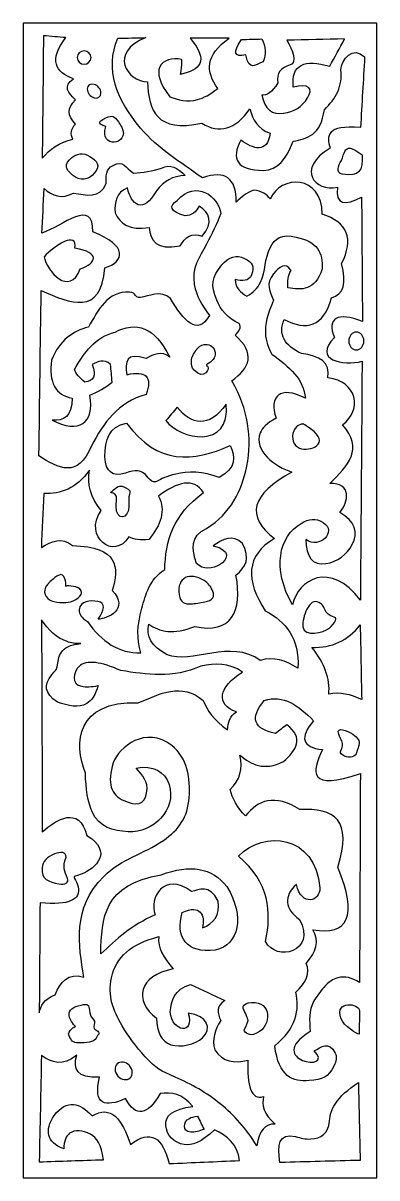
# Model space of a CAD drawing. Header units: centimetres. Extents: x -1.31 to 1.31, y -4.26 to 4.26.
import ezdxf

# ---------------------------------------------------------------- set-up
doc = ezdxf.new("R2010")
doc.units = ezdxf.units.CM
doc.header["$MEASUREMENT"] = 0
doc.layers.add('Layer 1', color=7, linetype='Continuous')

msp = doc.modelspace()

# ---------------------------------------------------------------- linework, layer by layer
at = {"layer": 'Layer 1', "color": 177}
for points, knots in [([(-1.30573, 4.26053), (-1.30573, 4.26053), (1.30573, 4.26053), (1.30573, 4.26053), (1.30573, 4.26053), (1.30573, 4.26053), (1.30573, -4.26054), (1.30573, -4.26054), (1.30573, -4.26054), (1.30573, -4.26054), (-1.30573, -4.26054), (-1.30573, -4.26054), (-1.30573, -4.26054), (-1.30573, -4.26054), (-1.30573, 4.26053), (-1.30573, 4.26053)], [0, 0, 0, 0, 0.2, 0.2, 0.2, 0.2, 0.4, 0.4, 0.4, 0.4, 0.6, 0.6, 0.6, 0.6, 1, 1, 1, 1]), ([(-1.15518, 4.16714), (-1.10004, 4.16247), (-1.04488, 4.15778), (-0.98971, 4.15308), (-0.98971, 4.15308), (-1.11877, 3.98568), (-1.06699, 3.89882), (-0.93297, 3.84854), (-0.93297, 3.84854), (-1.01361, 3.79701), (-0.97475, 3.74549), (-0.91879, 3.69392), (-0.91879, 3.69392), (-0.98227, 3.63459), (-0.98229, 3.57526), (-0.91879, 3.51588), (-0.91879, 3.51588), (-0.95233, 3.47841), (-0.95863, 3.44094), (-0.9377, 3.40343), (-0.9377, 3.40343), (-1.03889, 3.38198), (-1.10888, 3.32947), (-1.16464, 3.26287), (-1.16464, 3.26287), (-1.16147, 3.56431), (-1.15832, 3.86573), (-1.15518, 4.16714)], [0, 0, 0, 0, 0.125, 0.125, 0.125, 0.125, 0.25, 0.25, 0.25, 0.25, 0.375, 0.375, 0.375, 0.375, 0.5, 0.5, 0.5, 0.5, 0.625, 0.625, 0.625, 0.625, 0.75, 0.75, 0.75, 0.75, 1, 1, 1, 1]), ([(-0.39872, 4.15308), (-0.46804, 4.15154), (-0.53739, 4.14998), (-0.60674, 4.1484), (-0.60674, 4.1484), (-0.70299, 3.91885), (-0.61847, 3.69922), (-0.43795, 3.48484), (-0.43795, 3.48484), (-0.31177, 3.33502), (-0.14064, 3.23298), (0.01734, 3.11762), (0.01734, 3.11762), (0.18648, 3.17911), (0.26736, 3.11606), (0.26792, 2.93958), (0.26792, 2.93958), (0.30332, 2.97639), (0.3438, 3.00811), (0.39557, 3.0286), (0.39557, 3.0286), (0.45725, 3.02046), (0.49362, 2.99556), (0.5185, 2.96301), (0.5185, 2.96301), (0.5929, 3.14093), (0.90299, 3.14454), (0.90146, 2.85056), (0.90146, 2.85056), (1.09038, 2.78988), (1.13812, 2.66833), (1.04469, 2.48593), (1.04469, 2.48593), (1.08454, 2.34093), (1.05995, 2.25677), (0.97093, 2.23341), (0.97093, 2.23341), (0.91065, 2.01756), (0.78631, 1.988), (0.62224, 2.07392), (0.62224, 2.07392), (0.57275, 1.9606), (0.62602, 1.87988), (0.74964, 1.82141), (0.74964, 1.82141), (0.88111, 1.80666), (0.96493, 1.75971), (0.94411, 1.64198), (0.94411, 1.64198), (1.15708, 1.62197), (1.20383, 1.40695), (1.0514, 1.29643), (1.0514, 1.29643), (1.20958, 1.12107), (1.09509, 0.99089), (0.95752, 0.86449), (0.95752, 0.86449), (1.12085, 0.86838), (1.09969, 0.72865), (1.03103, 0.65016), (1.03103, 0.65016), (1.14487, 0.58645), (1.16925, 0.49992), (1.12384, 0.41429), (1.12384, 0.41429), (1.0827, 0.3367), (1.01611, 0.28521), (0.92855, 0.27226), (0.92855, 0.27226), (0.82884, 0.2575), (0.78422, 0.32398), (0.78014, 0.45018), (0.78014, 0.45018), (0.88692, 0.37527), (1.01115, 0.50986), (0.91008, 0.57455), (0.91008, 0.57455), (0.84969, 0.61323), (0.80472, 0.60228), (0.74603, 0.56843), (0.74603, 0.56843), (0.58162, 0.47351), (0.53044, 0.23516), (0.68197, -0.03087), (0.68197, -0.03087), (0.72401, 0.15313), (0.96296, 0.29966), (1.18375, 0.00156), (1.18375, 0.00156), (1.18796, 0.58945), (1.1922, 1.17732), (1.19643, 1.76518), (1.19643, 1.76518), (1.0564, 1.73117), (0.83006, 1.77042), (0.99196, 1.94113), (0.99196, 1.94113), (0.93341, 2.08062), (1.01461, 2.13444), (1.19892, 2.0576), (1.19892, 2.0576), (1.19686, 2.36373), (1.19481, 2.66985), (1.19277, 2.97596), (1.19277, 2.97596), (1.07261, 2.91493), (0.99571, 2.91516), (1.01405, 3.0501), (1.01405, 3.0501), (0.84624, 3.01176), (0.70694, 3.18355), (0.96002, 3.33842), (0.96002, 3.33842), (0.93264, 3.429), (0.93352, 3.50859), (1.18446, 3.49081), (1.18446, 3.49081), (1.19472, 3.66423), (1.20498, 3.83763), (1.21525, 4.01104), (1.21525, 4.01104), (1.12866, 4.09476), (1.04517, 3.99325), (1.04004, 3.9166), (1.04004, 3.9166), (1.05509, 3.79622), (1.00212, 3.70272), (0.91829, 3.62148), (0.91829, 3.62148), (0.89204, 3.43641), (0.79244, 3.40583), (0.68667, 3.38833), (0.68667, 3.38833), (0.64123, 3.25684), (0.57167, 3.17708), (0.46693, 3.1729), (0.46693, 3.1729), (0.27382, 3.17694), (0.22671, 3.25599), (0.30063, 3.39718), (0.30063, 3.39718), (0.3901, 3.33087), (0.49886, 3.29499), (0.5174, 3.44736), (0.5174, 3.44736), (0.42895, 3.47982), (0.38811, 3.54596), (0.36894, 3.62738), (0.36894, 3.62738), (0.26055, 3.47483), (0.14228, 3.43987), (0.01416, 3.52246), (0.01416, 3.52246), (-0.32171, 3.44832), (-0.37885, 3.61687), (-0.38738, 3.82771), (-0.38738, 3.82771), (-0.53864, 3.82782), (-0.67845, 4.04547), (-0.39872, 4.15308)], [0, 0, 0, 0, 0.0243902, 0.0243902, 0.0243902, 0.0243902, 0.0487805, 0.0487805, 0.0487805, 0.0487805, 0.0731707, 0.0731707, 0.0731707, 0.0731707, 0.097561, 0.097561, 0.097561, 0.097561, 0.1219512, 0.1219512, 0.1219512, 0.1219512, 0.1463415, 0.1463415, 0.1463415, 0.1463415, 0.1707317, 0.1707317, 0.1707317, 0.1707317, 0.195122, 0.195122, 0.195122, 0.195122, 0.2195122, 0.2195122, 0.2195122, 0.2195122, 0.2439024, 0.2439024, 0.2439024, 0.2439024, 0.2682927, 0.2682927, 0.2682927, 0.2682927, 0.2926829, 0.2926829, 0.2926829, 0.2926829, 0.3170732, 0.3170732, 0.3170732, 0.3170732, 0.3414634, 0.3414634, 0.3414634, 0.3414634, 0.3658537, 0.3658537, 0.3658537, 0.3658537, 0.3902439, 0.3902439, 0.3902439, 0.3902439, 0.4146341, 0.4146341, 0.4146341, 0.4146341, 0.4390244, 0.4390244, 0.4390244, 0.4390244, 0.4634146, 0.4634146, 0.4634146, 0.4634146, 0.4878049, 0.4878049, 0.4878049, 0.4878049, 0.5121951, 0.5121951, 0.5121951, 0.5121951, 0.5365854, 0.5365854, 0.5365854, 0.5365854, 0.5609756, 0.5609756, 0.5609756, 0.5609756, 0.5853659, 0.5853659, 0.5853659, 0.5853659, 0.6097561, 0.6097561, 0.6097561, 0.6097561, 0.6341463, 0.6341463, 0.6341463, 0.6341463, 0.6585366, 0.6585366, 0.6585366, 0.6585366, 0.6829268, 0.6829268, 0.6829268, 0.6829268, 0.7073171, 0.7073171, 0.7073171, 0.7073171, 0.7317073, 0.7317073, 0.7317073, 0.7317073, 0.7560976, 0.7560976, 0.7560976, 0.7560976, 0.7804878, 0.7804878, 0.7804878, 0.7804878, 0.804878, 0.804878, 0.804878, 0.804878, 0.8292683, 0.8292683, 0.8292683, 0.8292683, 0.8536585, 0.8536585, 0.8536585, 0.8536585, 0.8780488, 0.8780488, 0.8780488, 0.8780488, 0.902439, 0.902439, 0.902439, 0.902439, 0.9268293, 0.9268293, 0.9268293, 0.9268293, 0.9512195, 0.9512195, 0.9512195, 0.9512195, 1, 1, 1, 1]), ([(-0.07249, 4.1484), (0.02363, 4.1484), (0.11976, 4.1484), (0.21591, 4.1484), (0.21591, 4.1484), (0.03656, 4.02505), (0.04174, 3.90167), (0.13081, 3.77826), (0.13081, 3.77826), (0.07624, 3.73335), (0.02703, 3.70802), (-0.0185, 3.69599), (-0.0185, 3.69599), (-0.0944, 3.67593), (-0.16014, 3.69276), (-0.22378, 3.71735), (-0.22378, 3.71735), (-0.30291, 3.82072), (-0.31686, 3.89211), (-0.2968, 3.93682), (-0.2968, 3.93682), (-0.27335, 3.98907), (-0.20336, 4.00478), (-0.1367, 3.99237), (-0.1367, 3.99237), (-0.13006, 3.99113), (-0.13204, 3.96121), (-0.14341, 3.88133), (-0.14341, 3.88133), (-0.00469, 3.91465), (0.07202, 3.978), (-0.07249, 4.1484)], [0, 0, 0, 0, 0.1111111, 0.1111111, 0.1111111, 0.1111111, 0.2222222, 0.2222222, 0.2222222, 0.2222222, 0.3333333, 0.3333333, 0.3333333, 0.3333333, 0.4444444, 0.4444444, 0.4444444, 0.4444444, 0.5555556, 0.5555556, 0.5555556, 0.5555556, 0.6666667, 0.6666667, 0.6666667, 0.6666667, 0.7777778, 0.7777778, 0.7777778, 0.7777778, 1, 1, 1, 1]), ([(0.33884, 4.02658), (0.35811, 3.89992), (0.41617, 3.95575), (0.46649, 3.97504), (0.46649, 3.97504), (0.48554, 4.03128), (0.48873, 4.08753), (0.45704, 4.14371), (0.45704, 4.14371), (0.40659, 4.14217), (0.35616, 4.1406), (0.30574, 4.13903), (0.30574, 4.13903), (0.24062, 4.04391), (0.25164, 4.00643), (0.33884, 4.02658)], [0, 0, 0, 0, 0.2, 0.2, 0.2, 0.2, 0.4, 0.4, 0.4, 0.4, 0.6, 0.6, 0.6, 0.6, 1, 1, 1, 1]), ([(0.64143, 4.13434), (0.78325, 4.13748), (0.92509, 4.1406), (1.06694, 4.14371), (1.06694, 4.14371), (1.03068, 4.07657), (0.99443, 4.00942), (0.9582, 3.94224), (0.9582, 3.94224), (0.77316, 3.99547), (0.67064, 3.95791), (0.68871, 3.78763), (0.68871, 3.78763), (0.80412, 3.82015), (0.83717, 3.77695), (0.79439, 3.7083), (0.79439, 3.7083), (0.75272, 3.64148), (0.69467, 3.60661), (0.61649, 3.59481), (0.61649, 3.59481), (0.53313, 3.58221), (0.47728, 3.62255), (0.45704, 3.7314), (0.45704, 3.7314), (0.49279, 3.72145), (0.53219, 3.75112), (0.57524, 3.82042), (0.57524, 3.82042), (0.56294, 3.89069), (0.59701, 3.93332), (0.66511, 3.95164), (0.66511, 3.95164), (0.72049, 3.96654), (0.68285, 4.06437), (0.64143, 4.13434)], [0, 0, 0, 0, 0.1, 0.1, 0.1, 0.1, 0.2, 0.2, 0.2, 0.2, 0.3, 0.3, 0.3, 0.3, 0.4, 0.4, 0.4, 0.4, 0.5, 0.5, 0.5, 0.5, 0.6, 0.6, 0.6, 0.6, 0.7, 0.7, 0.7, 0.7, 0.8, 0.8, 0.8, 0.8, 1, 1, 1, 1]), ([(-0.85521, 4.05605), (-0.82726, 4.05605), (-0.80445, 4.03379), (-0.80445, 4.00648), (-0.80445, 4.00648), (-0.80445, 3.97917), (-0.82726, 3.95691), (-0.85521, 3.95691), (-0.85521, 3.95691), (-0.88316, 3.95691), (-0.90596, 3.97917), (-0.90596, 4.00648), (-0.90596, 4.00648), (-0.90596, 4.03379), (-0.88316, 4.05605), (-0.85521, 4.05605)], [0, 0, 0, 0, 0.2, 0.2, 0.2, 0.2, 0.4, 0.4, 0.4, 0.4, 0.6, 0.6, 0.6, 0.6, 1, 1, 1, 1]), ([(-0.78171, 3.8086), (-0.75376, 3.8007), (-0.73095, 3.77199), (-0.73095, 3.74466), (-0.73095, 3.74466), (-0.73095, 3.71736), (-0.75376, 3.70156), (-0.78171, 3.70946), (-0.78171, 3.70946), (-0.80966, 3.71738), (-0.83246, 3.74609), (-0.83246, 3.77339), (-0.83246, 3.77339), (-0.83246, 3.8007), (-0.80966, 3.81652), (-0.78171, 3.8086)], [0, 0, 0, 0, 0.2, 0.2, 0.2, 0.2, 0.4, 0.4, 0.4, 0.4, 0.6, 0.6, 0.6, 0.6, 1, 1, 1, 1]), ([(-0.69409, 3.49707), (-0.75118, 3.32863), (-0.51114, 3.35961), (-0.57753, 3.49168), (-0.57753, 3.49168), (-0.58589, 3.50776), (-0.59378, 3.52042), (-0.60132, 3.53078), (-0.60132, 3.53078), (-0.63663, 3.57933), (-0.64287, 3.58285), (-0.69559, 3.56069), (-0.69559, 3.56069), (-0.76808, 3.53016), (-0.73937, 3.51255), (-0.69409, 3.49707)], [0, 0, 0, 0, 0.2, 0.2, 0.2, 0.2, 0.4, 0.4, 0.4, 0.4, 0.6, 0.6, 0.6, 0.6, 1, 1, 1, 1]), ([(1.04441, 3.24748), (1.01892, 3.20958), (1.00192, 3.15485), (1.04866, 3.14642), (1.04866, 3.14642), (1.17786, 3.12315), (1.20283, 3.17049), (1.19737, 3.28959), (1.19737, 3.28959), (1.11227, 3.3493), (1.08757, 3.34887), (1.06966, 3.31401), (1.06966, 3.31401), (1.06152, 3.29815), (1.05476, 3.27516), (1.04441, 3.24748)], [0, 0, 0, 0, 0.2, 0.2, 0.2, 0.2, 0.4, 0.4, 0.4, 0.4, 0.6, 0.6, 0.6, 0.6, 1, 1, 1, 1]), ([(-1.15061, 3.03917), (-1.15605, 2.92927), (-1.1615, 2.81937), (-1.16697, 2.70946), (-1.16697, 2.70946), (-1.01426, 2.76613), (-0.78471, 2.97258), (-0.79064, 2.72027), (-0.79064, 2.72027), (-0.53144, 2.62105), (-0.55502, 2.49642), (-0.70337, 2.45543), (-0.70337, 2.45543), (-0.72839, 2.09729), (-0.95857, 2.1911), (-1.17243, 2.28787), (-1.17243, 2.28787), (-1.17786, 1.88071), (-1.18332, 1.47353), (-1.18879, 1.06635), (-1.18879, 1.06635), (-1.04395, 0.97593), (-0.9006, 0.89603), (-0.80155, 1.14202), (-0.80155, 1.14202), (-0.71141, 1.30883), (-0.60651, 1.4621), (-0.39794, 1.52036), (-0.39794, 1.52036), (-0.34997, 1.65008), (-0.39725, 1.69874), (-0.53975, 1.6663), (-0.53975, 1.6663), (-0.55396, 1.76019), (-0.54774, 1.83603), (-0.39794, 1.78521), (-0.39794, 1.78521), (-0.33977, 1.81932), (-0.28163, 1.8433), (-0.22341, 1.79602), (-0.22341, 1.79602), (-0.33388, 2.01997), (-0.47124, 2.06209), (-0.62702, 1.97979), (-0.62702, 1.97979), (-0.77258, 1.94442), (-0.85434, 1.82995), (-0.92699, 1.70413), (-0.92699, 1.70413), (-0.91516, 1.67351), (-0.88971, 1.6429), (-0.85063, 1.61225), (-0.85063, 1.61225), (-0.7888, 1.62006), (-0.75815, 1.65316), (-0.79609, 1.74197), (-0.79609, 1.74197), (-0.75353, 1.76207), (-0.71159, 1.78622), (-0.65974, 1.74197), (-0.65974, 1.74197), (-0.65611, 1.69874), (-0.65248, 1.6555), (-0.64883, 1.61225), (-0.64883, 1.61225), (-0.69829, 1.56971), (-0.75397, 1.53953), (-0.81245, 1.51496), (-0.81245, 1.51496), (-0.77584, 1.30599), (-0.8953, 1.22882), (-1.09061, 1.33119), (-1.09061, 1.33119), (-1.00584, 1.32222), (-0.94655, 1.35825), (-0.94335, 1.49334), (-0.94335, 1.49334), (-1.06685, 1.51499), (-1.11778, 1.6087), (-1.09607, 1.7744), (-1.09607, 1.7744), (-1.03581, 1.92136), (-0.93812, 1.98781), (-0.82336, 2.01762), (-0.82336, 2.01762), (-0.74954, 2.1444), (-0.68412, 2.28377), (-0.51949, 2.27536), (-0.51949, 2.27536), (-0.46322, 2.27255), (-0.49094, 2.23062), (-0.43821, 2.2364), (-0.43821, 2.2364), (-0.38172, 2.24263), (-0.28662, 2.29466), (-0.21796, 2.22842), (-0.21796, 2.22842), (-0.11937, 2.06664), (-0.02153, 1.94499), (0.07111, 2.1041), (0.07111, 2.1041), (0.01524, 2.17613), (-0.02867, 2.25042), (-0.04222, 2.33052), (-0.04222, 2.33052), (-0.06323, 2.45474), (-0.00548, 2.52845), (0.049, 2.63035), (0.049, 2.63035), (0.08911, 2.70537), (0.12516, 2.7804), (0.15292, 2.8554), (0.15292, 2.8554), (0.13786, 2.98014), (-0.02516, 3.10857), (-0.16887, 2.95269), (-0.16887, 2.95269), (-0.22698, 2.91003), (-0.22931, 2.87082), (-0.10888, 2.83918), (-0.10888, 2.83918), (-0.06183, 2.83771), (-0.03006, 2.86667), (-0.00525, 2.90945), (-0.00525, 2.90945), (0.07275, 2.85984), (0.10023, 2.79293), (0.01657, 2.68784), (0.01657, 2.68784), (-0.06118, 2.72046), (-0.10841, 2.67934), (-0.14705, 2.61758), (-0.14705, 2.61758), (-0.32565, 2.58141), (-0.36531, 2.65561), (-0.37613, 2.7527), (-0.37613, 2.7527), (-0.51939, 2.72952), (-0.58976, 2.77872), (-0.62702, 2.8608), (-0.62702, 2.8608), (-0.6297, 2.93877), (-0.62119, 3.01116), (-0.5343, 3.04457), (-0.5343, 3.04457), (-0.51033, 2.91781), (-0.41951, 2.84714), (-0.32159, 3.02295), (-0.32159, 3.02295), (-0.26901, 3.09195), (-0.20055, 3.13393), (-0.10888, 3.13646), (-0.10888, 3.13646), (-0.16479, 3.19052), (-0.22196, 3.22519), (-0.28341, 3.19051), (-0.28341, 3.19051), (-0.35252, 3.16743), (-0.4216, 3.15899), (-0.49066, 3.15267), (-0.49066, 3.15267), (-0.55299, 3.19651), (-0.56345, 3.25014), (-0.64186, 3.21099), (-0.64186, 3.21099), (-0.69871, 3.18256), (-0.69321, 3.1288), (-0.69246, 3.077), (-0.69246, 3.077), (-0.7412, 2.96419), (-0.83826, 2.98953), (-0.93245, 3.00674), (-0.93245, 3.00674), (-1.02177, 2.95827), (-1.08925, 2.98783), (-1.15061, 3.03917)], [0, 0, 0, 0, 0.0222222, 0.0222222, 0.0222222, 0.0222222, 0.0444444, 0.0444444, 0.0444444, 0.0444444, 0.0666667, 0.0666667, 0.0666667, 0.0666667, 0.0888889, 0.0888889, 0.0888889, 0.0888889, 0.1111111, 0.1111111, 0.1111111, 0.1111111, 0.1333333, 0.1333333, 0.1333333, 0.1333333, 0.1555556, 0.1555556, 0.1555556, 0.1555556, 0.1777778, 0.1777778, 0.1777778, 0.1777778, 0.2, 0.2, 0.2, 0.2, 0.2222222, 0.2222222, 0.2222222, 0.2222222, 0.2444444, 0.2444444, 0.2444444, 0.2444444, 0.2666667, 0.2666667, 0.2666667, 0.2666667, 0.2888889, 0.2888889, 0.2888889, 0.2888889, 0.3111111, 0.3111111, 0.3111111, 0.3111111, 0.3333333, 0.3333333, 0.3333333, 0.3333333, 0.3555556, 0.3555556, 0.3555556, 0.3555556, 0.3777778, 0.3777778, 0.3777778, 0.3777778, 0.4, 0.4, 0.4, 0.4, 0.4222222, 0.4222222, 0.4222222, 0.4222222, 0.4444444, 0.4444444, 0.4444444, 0.4444444, 0.4666667, 0.4666667, 0.4666667, 0.4666667, 0.4888889, 0.4888889, 0.4888889, 0.4888889, 0.5111111, 0.5111111, 0.5111111, 0.5111111, 0.5333333, 0.5333333, 0.5333333, 0.5333333, 0.5555556, 0.5555556, 0.5555556, 0.5555556, 0.5777778, 0.5777778, 0.5777778, 0.5777778, 0.6, 0.6, 0.6, 0.6, 0.6222222, 0.6222222, 0.6222222, 0.6222222, 0.6444444, 0.6444444, 0.6444444, 0.6444444, 0.6666667, 0.6666667, 0.6666667, 0.6666667, 0.6888889, 0.6888889, 0.6888889, 0.6888889, 0.7111111, 0.7111111, 0.7111111, 0.7111111, 0.7333333, 0.7333333, 0.7333333, 0.7333333, 0.7555556, 0.7555556, 0.7555556, 0.7555556, 0.7777778, 0.7777778, 0.7777778, 0.7777778, 0.8, 0.8, 0.8, 0.8, 0.8222222, 0.8222222, 0.8222222, 0.8222222, 0.8444444, 0.8444444, 0.8444444, 0.8444444, 0.8666667, 0.8666667, 0.8666667, 0.8666667, 0.8888889, 0.8888889, 0.8888889, 0.8888889, 0.9111111, 0.9111111, 0.9111111, 0.9111111, 0.9333333, 0.9333333, 0.9333333, 0.9333333, 0.9555556, 0.9555556, 0.9555556, 0.9555556, 1, 1, 1, 1]), ([(-0.94066, 3.13832), (-0.88487, 3.09195), (-0.82448, 3.09873), (-0.77744, 3.15527), (-0.77744, 3.15527), (-0.73271, 3.20899), (-0.76074, 3.24459), (-0.81264, 3.2768), (-0.81264, 3.2768), (-0.86272, 3.30788), (-0.91097, 3.29712), (-0.94502, 3.26893), (-0.94502, 3.26893), (-1.00482, 3.21943), (-0.9951, 3.18365), (-0.94066, 3.13832)], [0, 0, 0, 0, 0.2, 0.2, 0.2, 0.2, 0.4, 0.4, 0.4, 0.4, 0.6, 0.6, 0.6, 0.6, 1, 1, 1, 1]), ([(-0.92345, 2.59896), (-0.7342, 2.57016), (-0.76032, 2.48731), (-0.88421, 2.44728), (-0.88421, 2.44728), (-0.96313, 2.23695), (-1.13025, 2.43087), (-1.15107, 2.53673), (-1.15107, 2.53673), (-1.07254, 2.62038), (-0.90168, 2.73029), (-0.92345, 2.59896)], [0, 0, 0, 0, 0.25, 0.25, 0.25, 0.25, 0.5, 0.5, 0.5, 0.5, 1, 1, 1, 1]), ([(-0.37783, -0.17351), (-0.40239, -0.26201), (-0.35709, -0.33754), (-0.24186, -0.40012), (-0.24186, -0.40012), (-0.07132, -0.47339), (0.23381, -0.27988), (0.44415, -0.44299), (0.44415, -0.44299), (0.542, -0.40988), (0.63308, -0.44449), (0.72226, -0.49812), (0.72226, -0.49812), (0.73527, -0.27928), (0.63418, -0.15576), (0.48123, -0.07552), (0.48123, -0.07552), (0.33612, 0.14848), (0.33641, 0.33225), (0.54922, 0.45733), (0.54922, 0.45733), (0.33445, 0.62063), (0.37771, 0.78395), (0.679, 0.9473), (0.679, 0.9473), (0.55564, 0.98672), (0.39109, 1.10462), (0.44451, 1.23753), (0.44451, 1.23753), (0.45798, 1.27106), (0.4908, 1.30764), (0.56158, 1.3454), (0.56158, 1.3454), (0.50785, 1.50418), (0.58885, 1.59092), (0.77789, 1.49239), (0.77789, 1.49239), (0.76777, 1.63049), (0.65644, 1.72672), (0.53068, 1.817), (0.53068, 1.817), (0.48055, 1.90657), (0.44851, 2.0105), (0.54304, 2.2151), (0.54304, 2.2151), (0.51546, 2.2774), (0.48238, 2.33904), (0.54304, 2.41108), (0.54304, 2.41108), (0.58628, 2.46235), (0.62953, 2.49925), (0.67282, 2.43558), (0.67282, 2.43558), (0.64648, 2.39868), (0.64547, 2.35341), (0.6481, 2.30697), (0.6481, 2.30697), (0.74921, 2.29097), (0.84882, 2.28072), (0.90149, 2.44783), (0.90149, 2.44783), (0.90905, 2.56299), (0.86558, 2.65129), (0.7099, 2.68057), (0.7099, 2.68057), (0.6053, 2.7083), (0.55206, 2.67042), (0.51912, 2.6066), (0.51912, 2.6066), (0.47528, 2.52171), (0.48534, 2.4288), (0.44659, 2.34851), (0.44659, 2.34851), (0.42496, 2.30367), (0.39119, 2.26939), (0.34527, 2.24572), (0.34527, 2.24572), (0.30196, 2.27216), (0.26346, 2.30343), (0.25874, 2.36821), (0.25874, 2.36821), (0.31117, 2.35852), (0.36222, 2.35135), (0.38127, 2.40387), (0.38127, 2.40387), (0.40433, 2.46757), (0.38599, 2.49482), (0.3285, 2.52422), (0.3285, 2.52422), (0.26991, 2.55416), (0.21429, 2.53799), (0.16171, 2.47567), (0.16171, 2.47567), (0.08375, 2.38333), (0.07857, 2.32877), (0.12349, 2.21664), (0.12349, 2.21664), (0.15295, 2.1431), (0.20453, 2.0831), (0.28964, 2.04361), (0.28964, 2.04361), (0.30633, 2.015), (0.29001, 1.98642), (0.25874, 1.95786), (0.25874, 1.95786), (0.41254, 1.82407), (0.36829, 1.71657), (0.23402, 1.62101), (0.23402, 1.62101), (0.3578, 1.41072), (0.38468, 1.20043), (0.34527, 0.99017), (0.34527, 0.99017), (0.30829, 0.80815), (0.22707, 0.64679), (0.04861, 0.53082), (0.04861, 0.53082), (-0.07535, 0.4761), (-0.06039, 0.37794), (-0.02555, 0.27359), (-0.02555, 0.27359), (0.02205, 0.22407), (0.09566, 0.23292), (0.14448, 0.26266), (0.14448, 0.26266), (0.20797, 0.3013), (0.22962, 0.37527), (0.09806, 0.40221), (0.09806, 0.40221), (0.17015, 0.45489), (0.24223, 0.49205), (0.31437, 0.42058), (0.31437, 0.42058), (0.37278, 0.31514), (0.33964, 0.24373), (0.26492, 0.18784), (0.26492, 0.18784), (0.31772, -0.08274), (0.22574, -0.25039), (-0.03791, -0.19188), (-0.03791, -0.19188), (-0.19548, -0.25391), (-0.29895, -0.23264), (-0.37783, -0.17351)], [0, 0, 0, 0, 0.027027, 0.027027, 0.027027, 0.027027, 0.0540541, 0.0540541, 0.0540541, 0.0540541, 0.0810811, 0.0810811, 0.0810811, 0.0810811, 0.1081081, 0.1081081, 0.1081081, 0.1081081, 0.1351351, 0.1351351, 0.1351351, 0.1351351, 0.1621622, 0.1621622, 0.1621622, 0.1621622, 0.1891892, 0.1891892, 0.1891892, 0.1891892, 0.2162162, 0.2162162, 0.2162162, 0.2162162, 0.2432432, 0.2432432, 0.2432432, 0.2432432, 0.2702703, 0.2702703, 0.2702703, 0.2702703, 0.2972973, 0.2972973, 0.2972973, 0.2972973, 0.3243243, 0.3243243, 0.3243243, 0.3243243, 0.3513514, 0.3513514, 0.3513514, 0.3513514, 0.3783784, 0.3783784, 0.3783784, 0.3783784, 0.4054054, 0.4054054, 0.4054054, 0.4054054, 0.4324324, 0.4324324, 0.4324324, 0.4324324, 0.4594595, 0.4594595, 0.4594595, 0.4594595, 0.4864865, 0.4864865, 0.4864865, 0.4864865, 0.5135135, 0.5135135, 0.5135135, 0.5135135, 0.5405405, 0.5405405, 0.5405405, 0.5405405, 0.5675676, 0.5675676, 0.5675676, 0.5675676, 0.5945946, 0.5945946, 0.5945946, 0.5945946, 0.6216216, 0.6216216, 0.6216216, 0.6216216, 0.6486486, 0.6486486, 0.6486486, 0.6486486, 0.6756757, 0.6756757, 0.6756757, 0.6756757, 0.7027027, 0.7027027, 0.7027027, 0.7027027, 0.7297297, 0.7297297, 0.7297297, 0.7297297, 0.7567568, 0.7567568, 0.7567568, 0.7567568, 0.7837838, 0.7837838, 0.7837838, 0.7837838, 0.8108108, 0.8108108, 0.8108108, 0.8108108, 0.8378378, 0.8378378, 0.8378378, 0.8378378, 0.8648649, 0.8648649, 0.8648649, 0.8648649, 0.8918919, 0.8918919, 0.8918919, 0.8918919, 0.9189189, 0.9189189, 0.9189189, 0.9189189, 0.9459459, 0.9459459, 0.9459459, 0.9459459, 1, 1, 1, 1]), ([(1.15379, 1.98074), (1.18453, 1.98074), (1.20961, 1.95111), (1.20961, 1.91479), (1.20961, 1.91479), (1.20961, 1.87849), (1.18453, 1.84886), (1.15379, 1.84886), (1.15379, 1.84886), (1.12302, 1.84886), (1.09795, 1.87849), (1.09795, 1.91479), (1.09795, 1.91479), (1.09795, 1.95111), (1.12302, 1.98074), (1.15379, 1.98074)], [0, 0, 0, 0, 0.2, 0.2, 0.2, 0.2, 0.4, 0.4, 0.4, 0.4, 0.6, 0.6, 0.6, 0.6, 1, 1, 1, 1]), ([(-0.05627, 1.80113), (-0.05627, 1.80113), (-0.08037, 1.73425), (-0.04421, 1.69842), (-0.04421, 1.69842), (0.03358, 1.62133), (0.0759, 1.71366), (0.05461, 1.72947), (0.05461, 1.72947), (0.03533, 1.74381), (0.05461, 1.73664), (0.08835, 1.76769), (0.08835, 1.76769), (0.10268, 1.78088), (0.1098, 1.7974), (0.11114, 1.81398), (0.11114, 1.81398), (0.11411, 1.85045), (0.08922, 1.88723), (0.0522, 1.88951), (0.0522, 1.88951), (-0.01052, 1.89337), (-0.03108, 1.84393), (-0.05627, 1.80113)], [0, 0, 0, 0, 0.1428571, 0.1428571, 0.1428571, 0.1428571, 0.2857143, 0.2857143, 0.2857143, 0.2857143, 0.4285714, 0.4285714, 0.4285714, 0.4285714, 0.5714286, 0.5714286, 0.5714286, 0.5714286, 0.7142857, 0.7142857, 0.7142857, 0.7142857, 1, 1, 1, 1]), ([(-0.25122, 1.32836), (-0.22347, 1.36111), (-0.19571, 1.39386), (-0.16794, 1.42663), (-0.16794, 1.42663), (-0.06829, 1.29856), (0.06396, 1.26492), (0.19376, 1.44992), (0.19376, 1.44992), (0.22699, 1.11355), (-0.14953, 1.18391), (-0.25122, 1.32836)], [0, 0, 0, 0, 0.25, 0.25, 0.25, 0.25, 0.5, 0.5, 0.5, 0.5, 1, 1, 1, 1]), ([(-0.70141, 1.05939), (-0.69844, 0.94788), (-0.64166, 0.90808), (-0.55067, 0.93986), (-0.55067, 0.93986), (-0.47067, 0.9678), (-0.44068, 0.95779), (-0.4127, 0.93811), (-0.4127, 0.93811), (-0.38796, 0.92073), (-0.35618, 0.85088), (-0.31012, 0.88276), (-0.31012, 0.88276), (-0.29271, 0.89481), (-0.24452, 0.91801), (-0.17811, 0.93278), (-0.17811, 0.93278), (-0.09271, 0.95178), (0.02279, 0.95693), (0.14172, 0.90681), (0.14172, 0.90681), (0.27032, 0.97774), (0.26067, 1.06004), (0.22239, 1.14474), (0.22239, 1.14474), (-0.04989, 1.01897), (-0.31208, 0.99858), (-0.54267, 1.30767), (-0.54267, 1.30767), (-0.674, 1.28636), (-0.70214, 1.18418), (-0.70141, 1.05939)], [0, 0, 0, 0, 0.1111111, 0.1111111, 0.1111111, 0.1111111, 0.2222222, 0.2222222, 0.2222222, 0.2222222, 0.3333333, 0.3333333, 0.3333333, 0.3333333, 0.4444444, 0.4444444, 0.4444444, 0.4444444, 0.5555556, 0.5555556, 0.5555556, 0.5555556, 0.6666667, 0.6666667, 0.6666667, 0.6666667, 0.7777778, 0.7777778, 0.7777778, 0.7777778, 1, 1, 1, 1]), ([(0.76407, 1.30288), (0.76407, 1.30288), (0.75656, 1.3066), (0.81664, 1.26567), (0.81664, 1.26567), (0.9702, 1.16105), (0.81199, 1.0921), (0.73404, 1.12428), (0.73404, 1.12428), (0.68898, 1.14289), (0.67021, 1.1987), (0.69274, 1.25079), (0.69274, 1.25079), (0.71526, 1.30288), (0.76407, 1.30288), (0.76407, 1.30288)], [0, 0, 0, 0, 0.2, 0.2, 0.2, 0.2, 0.4, 0.4, 0.4, 0.4, 0.6, 0.6, 0.6, 0.6, 1, 1, 1, 1]), ([(-1.15308, 0.78879), (-1.02849, 0.78594), (-0.91207, 0.82352), (-0.81613, 0.96285), (-0.81613, 0.96285), (-0.83154, 0.85898), (-0.81035, 0.75883), (-0.7301, 0.66446), (-0.7301, 0.66446), (-0.86506, 0.46968), (-0.63151, 0.29248), (-0.52578, 0.46909), (-0.52578, 0.46909), (-0.4864, 0.45249), (-0.44345, 0.43944), (-0.37523, 0.45132), (-0.37523, 0.45132), (-0.2898, 0.55791), (-0.24917, 0.66449), (-0.30712, 0.77103), (-0.30712, 0.77103), (-0.16675, 0.87467), (-0.04727, 0.9102), (0.02624, 0.7959), (0.02624, 0.7959), (-0.20007, 0.63462), (-0.25439, 0.43627), (-0.26052, 0.22753), (-0.26052, 0.22753), (-0.37421, 0.15596), (-0.40202, 0.04206), (-0.42891, -0.05697), (-0.42891, -0.05697), (-0.46503, -0.19009), (-0.46693, -0.27815), (-0.43617, -0.38701), (-0.43617, -0.38701), (-0.59808, -0.39055), (-0.72595, -0.30409), (-0.83047, -0.15612), (-0.83047, -0.15612), (-0.87446, -0.12728), (-0.89488, -0.09844), (-0.89169, -0.06962), (-0.89169, -0.06962), (-0.88422, -0.00201), (-0.80848, 0.00266), (-0.75516, -0.00686), (-0.75516, -0.00686), (-0.68931, -0.01862), (-0.70935, -0.07299), (-0.75161, -0.13835), (-0.75161, -0.13835), (-0.68545, -0.13488), (-0.51681, -0.06791), (-0.64766, 0.07478), (-0.64766, 0.07478), (-0.59811, 0.24555), (-0.59774, 0.3961), (-0.94159, 0.40515), (-0.94159, 0.40515), (-1.01809, 0.47177), (-1.09455, 0.43849), (-1.171, 0.39094), (-1.171, 0.39094), (-1.16502, 0.52356), (-1.15905, 0.65618), (-1.15308, 0.78879)], [0, 0, 0, 0, 0.0555556, 0.0555556, 0.0555556, 0.0555556, 0.1111111, 0.1111111, 0.1111111, 0.1111111, 0.1666667, 0.1666667, 0.1666667, 0.1666667, 0.2222222, 0.2222222, 0.2222222, 0.2222222, 0.2777778, 0.2777778, 0.2777778, 0.2777778, 0.3333333, 0.3333333, 0.3333333, 0.3333333, 0.3888889, 0.3888889, 0.3888889, 0.3888889, 0.4444444, 0.4444444, 0.4444444, 0.4444444, 0.5, 0.5, 0.5, 0.5, 0.5555556, 0.5555556, 0.5555556, 0.5555556, 0.6111111, 0.6111111, 0.6111111, 0.6111111, 0.6666667, 0.6666667, 0.6666667, 0.6666667, 0.7222222, 0.7222222, 0.7222222, 0.7222222, 0.7777778, 0.7777778, 0.7777778, 0.7777778, 0.8333333, 0.8333333, 0.8333333, 0.8333333, 0.8888889, 0.8888889, 0.8888889, 0.8888889, 1, 1, 1, 1]), ([(-0.63307, 0.78723), (-0.62357, 0.78164), (-0.61515, 0.77253), (-0.61515, 0.75785), (-0.61515, 0.75785), (-0.61515, 0.72427), (-0.61955, 0.73157), (-0.61955, 0.69654), (-0.61955, 0.69654), (-0.61955, 0.57964), (-0.52408, 0.59891), (-0.52408, 0.69799), (-0.52408, 0.69799), (-0.52408, 0.72427), (-0.52408, 0.74324), (-0.52408, 0.76514), (-0.52408, 0.76514), (-0.52408, 0.78703), (-0.50499, 0.80747), (-0.52995, 0.82061), (-0.52995, 0.82061), (-0.55492, 0.83375), (-0.56815, 0.84834), (-0.59312, 0.84396), (-0.59312, 0.84396), (-0.60653, 0.84162), (-0.62464, 0.82785), (-0.63851, 0.81563), (-0.63851, 0.81563), (-0.67051, 0.78743), (-0.65793, 0.80188), (-0.63307, 0.78723)], [0, 0, 0, 0, 0.1111111, 0.1111111, 0.1111111, 0.1111111, 0.2222222, 0.2222222, 0.2222222, 0.2222222, 0.3333333, 0.3333333, 0.3333333, 0.3333333, 0.4444444, 0.4444444, 0.4444444, 0.4444444, 0.5555556, 0.5555556, 0.5555556, 0.5555556, 0.6666667, 0.6666667, 0.6666667, 0.6666667, 0.7777778, 0.7777778, 0.7777778, 0.7777778, 1, 1, 1, 1]), ([(-1.00489, 0.17599), (-0.98326, 0.13016), (-0.98964, 0.09642), (-0.99071, 0.103), (-0.99071, 0.103), (-0.99205, 0.11124), (-0.91517, 0.11125), (-0.88716, 0.08507), (-0.88716, 0.08507), (-0.85117, 0.05143), (-0.89878, 0.00919), (-0.95672, -0.00937), (-0.95672, -0.00937), (-0.99079, -0.02027), (-1.07918, -0.01722), (-1.11072, 0.00484), (-1.11072, 0.00484), (-1.14835, 0.03122), (-1.17212, 0.08323), (-1.10572, 0.14033), (-1.10572, 0.14033), (-1.08508, 0.15453), (-1.02594, 0.22059), (-1.00489, 0.17599)], [0, 0, 0, 0, 0.1428571, 0.1428571, 0.1428571, 0.1428571, 0.2857143, 0.2857143, 0.2857143, 0.2857143, 0.4285714, 0.4285714, 0.4285714, 0.4285714, 0.5714286, 0.5714286, 0.5714286, 0.5714286, 0.7142857, 0.7142857, 0.7142857, 0.7142857, 1, 1, 1, 1]), ([(-0.15373, 0.04303), (-0.17267, 0.17483), (-0.07352, 0.21142), (0.03041, 0.14739), (0.03041, 0.14739), (0.059, 0.1298), (0.08166, 0.10244), (0.09531, 0.06547), (0.09531, 0.06547), (0.10763, 0.03202), (0.09951, -0.00055), (0.03472, -0.01047), (0.03472, -0.01047), (0.00238, -0.01543), (-0.03518, -0.02372), (-0.06809, -0.0252), (-0.06809, -0.0252), (-0.11037, -0.02712), (-0.14539, -0.01507), (-0.15373, 0.04303)], [0, 0, 0, 0, 0.1666667, 0.1666667, 0.1666667, 0.1666667, 0.3333333, 0.3333333, 0.3333333, 0.3333333, 0.5, 0.5, 0.5, 0.5, 0.6666667, 0.6666667, 0.6666667, 0.6666667, 1, 1, 1, 1]), ([(0.86537, -0.01038), (0.90254, -0.02278), (0.91308, -0.04483), (0.92056, -0.06544), (0.92056, -0.06544), (0.94533, -0.13376), (1.01892, -0.11128), (1.00061, -0.14763), (1.00061, -0.14763), (0.99109, -0.16656), (0.97456, -0.18728), (0.95474, -0.20415), (0.95474, -0.20415), (0.91163, -0.2408), (0.77149, -0.26876), (0.76013, -0.19554), (0.76013, -0.19554), (0.75431, -0.17634), (0.76295, -0.12416), (0.78189, -0.0797), (0.78189, -0.0797), (0.80082, -0.03528), (0.83003, 0.00142), (0.86537, -0.01038)], [0, 0, 0, 0, 0.1428571, 0.1428571, 0.1428571, 0.1428571, 0.2857143, 0.2857143, 0.2857143, 0.2857143, 0.4285714, 0.4285714, 0.4285714, 0.4285714, 0.5714286, 0.5714286, 0.5714286, 0.5714286, 0.7142857, 0.7142857, 0.7142857, 0.7142857, 1, 1, 1, 1]), ([(-1.16957, -0.14157), (-1.11994, -0.21733), (-1.06008, -0.27594), (-0.98128, -0.30265), (-0.98128, -0.30265), (-0.95045, -0.31309), (-0.9167, -0.31866), (-0.87953, -0.31845), (-0.87953, -0.31845), (-0.91903, -0.32078), (-0.95089, -0.32865), (-0.97582, -0.34151), (-0.97582, -0.34151), (-1.01467, -0.36158), (-1.03669, -0.39384), (-1.04459, -0.43621), (-1.04459, -0.43621), (-1.05849, -0.51081), (-1.04369, -0.48698), (-1.09442, -0.5488), (-1.09442, -0.5488), (-1.151, -0.61771), (-1.15178, -0.68507), (-1.05244, -0.74959), (-1.05244, -0.74959), (-0.97189, -0.77862), (-0.89507, -0.79632), (-0.83585, -0.76023), (-0.83585, -0.76023), (-0.80031, -0.73858), (-0.77109, -0.69755), (-0.75124, -0.62799), (-0.75124, -0.62799), (-0.80182, -0.63751), (-0.84312, -0.63975), (-0.87322, -0.63326), (-0.87322, -0.63326), (-0.95177, -0.61632), (-0.93872, -0.53018), (-0.89264, -0.48717), (-0.89264, -0.48717), (-0.83762, -0.43575), (-0.73021, -0.45161), (-0.58391, -0.51744), (-0.58391, -0.51744), (-0.39298, -0.54503), (-0.20286, -0.57735), (0.00733, -0.48427), (0.00733, -0.48427), (0.10949, -0.46085), (0.21173, -0.45801), (0.3141, -0.52849), (0.3141, -0.52849), (0.13378, -0.63506), (0.11494, -0.77173), (0.26948, -0.82145), (0.26948, -0.82145), (0.218, -0.85327), (0.20734, -0.90243), (0.20255, -0.95411), (0.20255, -0.95411), (0.10025, -0.88222), (0.05329, -0.81036), (0.02406, -0.73854), (0.02406, -0.73854), (-0.13587, -0.60147), (-0.29575, -0.68937), (-0.45562, -0.75512), (-0.45562, -0.75512), (-0.91574, -0.73889), (-0.93316, -1.05261), (-0.84606, -1.2747), (-0.84606, -1.2747), (-0.84198, -1.38708), (-0.82896, -1.48848), (-0.79422, -1.56324), (-0.79422, -1.56324), (-0.74232, -1.67498), (-0.64325, -1.69931), (-0.52997, -1.70589), (-0.52997, -1.70589), (-0.34643, -1.71658), (-0.17054, -1.5431), (-0.22744, -1.35861), (-0.22744, -1.35861), (-0.25773, -1.26042), (-0.34859, -1.21269), (-0.47235, -1.23601), (-0.47235, -1.23601), (-0.42226, -1.28878), (-0.38192, -1.34338), (-0.39136, -1.40741), (-0.39136, -1.40741), (-0.40799, -1.52024), (-0.47357, -1.51439), (-0.56317, -1.47564), (-0.56317, -1.47564), (-0.65626, -1.43534), (-0.68797, -1.34736), (-0.63969, -1.19732), (-0.63969, -1.19732), (-0.59803, -1.08057), (-0.40051, -0.92078), (-0.20819, -1.06945), (-0.20819, -1.06945), (-0.09295, -1.1585), (-0.06912, -1.31562), (-0.08032, -1.45468), (-0.08032, -1.45468), (-0.09194, -1.5988), (-0.15235, -1.69066), (-0.27049, -1.7708), (-0.27049, -1.7708), (-0.42076, -1.87271), (-0.57536, -1.90251), (-0.71025, -2.03652), (-0.71025, -2.03652), (-0.94603, -2.27071), (-0.89543, -2.54589), (-0.85722, -2.77818), (-0.85722, -2.77818), (-0.97557, -2.74488), (-1.03087, -2.81404), (-1.06917, -2.91084), (-1.06917, -2.91084), (-1.15382, -2.94146), (-1.17462, -2.9911), (-1.1863, -3.0435), (-1.1863, -3.0435), (-1.18443, -2.77264), (-1.18258, -2.50179), (-1.18072, -2.23096), (-1.18072, -2.23096), (-0.96183, -2.2514), (-0.87985, -2.20658), (-0.90028, -2.11286), (-0.90028, -2.11286), (-0.92064, -2.01946), (-0.96647, -2.05151), (-0.87781, -2.0194), (-0.87781, -2.0194), (-0.76715, -1.9793), (-0.63871, -1.85085), (-0.8349, -1.73348), (-0.8349, -1.73348), (-0.89331, -1.50804), (-1.06047, -1.61843), (-1.16399, -1.70585), (-1.16399, -1.70585), (-1.16586, -1.18441), (-1.16771, -0.66299), (-1.16957, -0.14157)], [0, 0, 0, 0, 0.025641, 0.025641, 0.025641, 0.025641, 0.0512821, 0.0512821, 0.0512821, 0.0512821, 0.0769231, 0.0769231, 0.0769231, 0.0769231, 0.1025641, 0.1025641, 0.1025641, 0.1025641, 0.1282051, 0.1282051, 0.1282051, 0.1282051, 0.1538462, 0.1538462, 0.1538462, 0.1538462, 0.1794872, 0.1794872, 0.1794872, 0.1794872, 0.2051282, 0.2051282, 0.2051282, 0.2051282, 0.2307692, 0.2307692, 0.2307692, 0.2307692, 0.2564103, 0.2564103, 0.2564103, 0.2564103, 0.2820513, 0.2820513, 0.2820513, 0.2820513, 0.3076923, 0.3076923, 0.3076923, 0.3076923, 0.3333333, 0.3333333, 0.3333333, 0.3333333, 0.3589744, 0.3589744, 0.3589744, 0.3589744, 0.3846154, 0.3846154, 0.3846154, 0.3846154, 0.4102564, 0.4102564, 0.4102564, 0.4102564, 0.4358974, 0.4358974, 0.4358974, 0.4358974, 0.4615385, 0.4615385, 0.4615385, 0.4615385, 0.4871795, 0.4871795, 0.4871795, 0.4871795, 0.5128205, 0.5128205, 0.5128205, 0.5128205, 0.5384615, 0.5384615, 0.5384615, 0.5384615, 0.5641026, 0.5641026, 0.5641026, 0.5641026, 0.5897436, 0.5897436, 0.5897436, 0.5897436, 0.6153846, 0.6153846, 0.6153846, 0.6153846, 0.6410256, 0.6410256, 0.6410256, 0.6410256, 0.6666667, 0.6666667, 0.6666667, 0.6666667, 0.6923077, 0.6923077, 0.6923077, 0.6923077, 0.7179487, 0.7179487, 0.7179487, 0.7179487, 0.7435897, 0.7435897, 0.7435897, 0.7435897, 0.7692308, 0.7692308, 0.7692308, 0.7692308, 0.7948718, 0.7948718, 0.7948718, 0.7948718, 0.8205128, 0.8205128, 0.8205128, 0.8205128, 0.8461538, 0.8461538, 0.8461538, 0.8461538, 0.8717949, 0.8717949, 0.8717949, 0.8717949, 0.8974359, 0.8974359, 0.8974359, 0.8974359, 0.9230769, 0.9230769, 0.9230769, 0.9230769, 0.9487179, 0.9487179, 0.9487179, 0.9487179, 1, 1, 1, 1]), ([(0.82568, -0.34558), (0.91963, -0.46111), (0.96127, -0.57663), (0.95059, -0.69221), (0.95059, -0.69221), (1.03146, -0.6733), (1.11236, -0.69334), (1.19329, -0.73111), (1.19329, -0.73111), (1.18971, -0.54717), (1.18614, -0.36325), (1.18259, -0.17934), (1.18259, -0.17934), (1.09215, -0.29609), (0.97317, -0.35151), (0.82568, -0.34558)], [0, 0, 0, 0, 0.2, 0.2, 0.2, 0.2, 0.4, 0.4, 0.4, 0.4, 0.6, 0.6, 0.6, 0.6, 1, 1, 1, 1]), ([(1.17763, -2.81935), (1.17961, -2.30517), (1.1816, -1.79098), (1.18359, -1.27677), (1.18359, -1.27677), (0.8008, -1.4056), (0.82313, -1.27134), (0.90328, -1.09946), (0.90328, -1.09946), (0.7542, -1.08372), (0.73235, -1.0128), (0.83768, -0.88669), (0.83768, -0.88669), (0.7284, -0.77813), (0.61514, -0.68933), (0.47388, -0.73894), (0.47388, -0.73894), (0.36654, -0.86702), (0.39438, -0.94779), (0.55737, -0.98126), (0.55737, -0.98126), (0.58522, -0.95959), (0.61304, -0.93793), (0.64087, -0.91624), (0.64087, -0.91624), (0.77265, -1.01676), (0.70881, -1.10344), (0.61701, -1.18812), (0.61701, -1.18812), (0.46978, -1.26138), (0.37839, -1.21003), (0.29496, -1.14083), (0.29496, -1.14083), (0.31883, -1.24132), (0.29499, -1.32606), (0.22339, -1.39498), (0.22339, -1.39498), (0.23733, -1.46), (0.27511, -1.52503), (0.33671, -1.59002), (0.33671, -1.59002), (0.42816, -1.47083), (0.54946, -1.42554), (0.73629, -1.54273), (0.73629, -1.54273), (0.98982, -1.52597), (1.129, -1.62251), (1.0166, -1.96827), (1.0166, -1.96827), (1.1682, -2.33325), (1.09367, -2.47414), (0.83172, -2.42927), (0.83172, -2.42927), (0.88742, -2.51205), (0.85562, -2.59479), (0.78401, -2.67751), (0.78401, -2.67751), (0.81384, -2.74847), (0.78801, -2.81935), (0.70647, -2.89027), (0.70647, -2.89027), (0.73833, -3.02228), (0.71051, -3.15425), (0.55141, -3.28626), (0.55141, -3.28626), (0.58123, -3.51448), (0.68401, -3.55293), (0.8057, -3.54226), (0.8057, -3.54226), (0.90554, -3.53351), (0.94327, -3.52347), (0.9899, -3.43103), (0.9899, -3.43103), (1.00531, -3.40052), (1.01074, -3.36997), (0.99871, -3.33946), (0.99871, -3.33946), (0.94706, -3.24524), (0.89536, -3.29818), (0.84364, -3.32172), (0.84364, -3.32172), (0.92351, -3.40545), (0.82832, -3.42353), (0.75703, -3.39393), (0.75703, -3.39393), (0.68574, -3.36432), (0.63834, -3.287), (0.81382, -3.17988), (0.81382, -3.17988), (0.80596, -3.10141), (0.80452, -3.0248), (0.83852, -2.95861), (0.83852, -2.95861), (0.85604, -2.92444), (0.89003, -2.8849), (0.91504, -2.85451), (0.91504, -2.85451), (0.94767, -2.8149), (0.98153, -2.7934), (1.01637, -2.7841), (1.01637, -2.7841), (1.06839, -2.77025), (1.1219, -2.78245), (1.17763, -2.81935)], [0, 0, 0, 0, 0.037037, 0.037037, 0.037037, 0.037037, 0.0740741, 0.0740741, 0.0740741, 0.0740741, 0.1111111, 0.1111111, 0.1111111, 0.1111111, 0.1481481, 0.1481481, 0.1481481, 0.1481481, 0.1851852, 0.1851852, 0.1851852, 0.1851852, 0.2222222, 0.2222222, 0.2222222, 0.2222222, 0.2592593, 0.2592593, 0.2592593, 0.2592593, 0.2962963, 0.2962963, 0.2962963, 0.2962963, 0.3333333, 0.3333333, 0.3333333, 0.3333333, 0.3703704, 0.3703704, 0.3703704, 0.3703704, 0.4074074, 0.4074074, 0.4074074, 0.4074074, 0.4444444, 0.4444444, 0.4444444, 0.4444444, 0.4814815, 0.4814815, 0.4814815, 0.4814815, 0.5185185, 0.5185185, 0.5185185, 0.5185185, 0.5555556, 0.5555556, 0.5555556, 0.5555556, 0.5925926, 0.5925926, 0.5925926, 0.5925926, 0.6296296, 0.6296296, 0.6296296, 0.6296296, 0.6666667, 0.6666667, 0.6666667, 0.6666667, 0.7037037, 0.7037037, 0.7037037, 0.7037037, 0.7407407, 0.7407407, 0.7407407, 0.7407407, 0.7777778, 0.7777778, 0.7777778, 0.7777778, 0.8148148, 0.8148148, 0.8148148, 0.8148148, 0.8518519, 0.8518519, 0.8518519, 0.8518519, 0.8888889, 0.8888889, 0.8888889, 0.8888889, 0.9259259, 0.9259259, 0.9259259, 0.9259259, 1, 1, 1, 1]), ([(1.05155, -1.13969), (1.08673, -1.16486), (1.14019, -1.16207), (1.15145, -1.1313), (1.15145, -1.1313), (1.16389, -1.09732), (1.17426, -1.07314), (1.17465, -1.05253), (1.17465, -1.05253), (1.17514, -1.02601), (1.15916, -1.00537), (1.10986, -0.97732), (1.10986, -0.97732), (1.05805, -0.94783), (0.99662, -0.93235), (1.02904, -1.00124), (1.02904, -1.00124), (1.03562, -1.01303), (1.04127, -1.0247), (1.04591, -1.03517), (1.04591, -1.03517), (1.05249, -1.05004), (1.05354, -1.06216), (1.05206, -1.07244), (1.05206, -1.07244), (1.04763, -1.10323), (1.02037, -1.11738), (1.05155, -1.13969)], [0, 0, 0, 0, 0.125, 0.125, 0.125, 0.125, 0.25, 0.25, 0.25, 0.25, 0.375, 0.375, 0.375, 0.375, 0.5, 0.5, 0.5, 0.5, 0.625, 0.625, 0.625, 0.625, 0.75, 0.75, 0.75, 0.75, 1, 1, 1, 1]), ([(0.28336, -1.88531), (0.51439, -2.0851), (0.52938, -2.29874), (0.48386, -2.51632), (0.48386, -2.51632), (0.55927, -2.66967), (0.86503, -2.59323), (0.73449, -2.35359), (0.73449, -2.35359), (0.62418, -2.27166), (0.61636, -2.1853), (0.71109, -2.09453), (0.71109, -2.09453), (0.75052, -2.2647), (0.88802, -2.21837), (0.88487, -2.12111), (0.88487, -2.12111), (0.84992, -1.72196), (0.47031, -1.69585), (0.28336, -1.88531)], [0, 0, 0, 0, 0.1666667, 0.1666667, 0.1666667, 0.1666667, 0.3333333, 0.3333333, 0.3333333, 0.3333333, 0.5, 0.5, 0.5, 0.5, 0.6666667, 0.6666667, 0.6666667, 0.6666667, 1, 1, 1, 1]), ([(-0.97804, -2.05059), (-0.96699, -2.07784), (-0.99431, -2.10144), (-1.04153, -2.09167), (-1.04153, -2.09167), (-1.11935, -2.07556), (-1.1711, -2.05898), (-1.16485, -1.97371), (-1.16485, -1.97371), (-1.16122, -1.92431), (-1.13026, -1.89162), (-1.07303, -1.87003), (-1.07303, -1.87003), (-1.02975, -1.85373), (-0.9851, -1.85244), (-0.98835, -1.89455), (-0.98835, -1.89455), (-1.00267, -1.9331), (-1.00577, -1.95806), (-1.00247, -1.98041), (-1.00247, -1.98041), (-0.99916, -2.00275), (-0.98943, -2.02249), (-0.97804, -2.05059)], [0, 0, 0, 0, 0.1428571, 0.1428571, 0.1428571, 0.1428571, 0.2857143, 0.2857143, 0.2857143, 0.2857143, 0.4285714, 0.4285714, 0.4285714, 0.4285714, 0.5714286, 0.5714286, 0.5714286, 0.5714286, 0.7142857, 0.7142857, 0.7142857, 0.7142857, 1, 1, 1, 1]), ([(-0.73165, -2.60614), (-0.61663, -2.50144), (-0.50537, -2.39498), (-0.33147, -2.31943), (-0.33147, -2.31943), (-0.37831, -2.19709), (-0.26649, -1.99574), (-0.06379, -2.14794), (-0.06379, -2.14794), (-0.00635, -2.13335), (0.06941, -2.0906), (0.13359, -2.21761), (0.13359, -2.21761), (0.15002, -2.3228), (0.10179, -2.38221), (0.01733, -2.41589), (0.01733, -2.41589), (0.03872, -2.32355), (0.00455, -2.2367), (-0.13139, -2.30335), (-0.13139, -2.30335), (-0.18525, -2.4821), (-0.09735, -2.60837), (0.11196, -2.57934), (0.11196, -2.57934), (0.29023, -2.53935), (0.3326, -2.33235), (0.19848, -2.11043), (0.19848, -2.11043), (0.08763, -1.97111), (-0.07373, -1.94253), (-0.28551, -2.02468), (-0.28551, -2.02468), (-0.71135, -2.0907), (-0.72811, -2.34538), (-0.73165, -2.60614)], [0, 0, 0, 0, 0.1, 0.1, 0.1, 0.1, 0.2, 0.2, 0.2, 0.2, 0.3, 0.3, 0.3, 0.3, 0.4, 0.4, 0.4, 0.4, 0.5, 0.5, 0.5, 0.5, 0.6, 0.6, 0.6, 0.6, 0.7, 0.7, 0.7, 0.7, 0.8, 0.8, 0.8, 0.8, 1, 1, 1, 1]), ([(0.41836, -4.02431), (0.43547, -3.91405), (0.48111, -3.86034), (0.55532, -3.86314), (0.55532, -3.86314), (0.46897, -3.78894), (0.45327, -3.72251), (0.46972, -3.65956), (0.46972, -3.65956), (0.37339, -3.69142), (0.34774, -3.57548), (0.35417, -3.39236), (0.35417, -3.39236), (0.25289, -3.41643), (0.16588, -3.40514), (0.11022, -3.31601), (0.11022, -3.31601), (0.08599, -3.23759), (0.10881, -3.16689), (0.15301, -3.09971), (0.15301, -3.09971), (0.12865, -3.04598), (0.11573, -2.99366), (0.18297, -2.95126), (0.18297, -2.95126), (0.09881, -2.91168), (0.01464, -2.8721), (-0.06954, -2.8325), (-0.06954, -2.8325), (-0.19106, -2.87201), (-0.21235, -2.95121), (-0.21933, -3.03609), (-0.21933, -3.03609), (-0.20388, -3.18997), (-0.0365, -3.20586), (-0.08666, -3.04457), (-0.08666, -3.04457), (0.05716, -3.06265), (0.0897, -3.15968), (0.01865, -3.22594), (0.01865, -3.22594), (-0.03542, -3.27634), (-0.14355, -3.3009), (-0.21411, -3.27796), (-0.21411, -3.27796), (-0.28668, -3.25434), (-0.31616, -3.1819), (-0.32205, -3.08274), (-0.32205, -3.08274), (-0.49293, -2.95198), (-0.45355, -2.76826), (-0.19793, -2.71799), (-0.19793, -2.71799), (-0.26854, -2.63883), (-0.31417, -2.55967), (-0.30493, -2.48048), (-0.30493, -2.48048), (-0.50576, -2.53182), (-0.62202, -2.63283), (-0.65367, -2.78354), (-0.65367, -2.78354), (-0.68241, -2.92038), (-0.64242, -3.0215), (-0.57422, -3.1386), (-0.57422, -3.1386), (-0.52921, -3.21591), (-0.47223, -3.29204), (-0.40428, -3.36706), (-0.40428, -3.36706), (-0.32213, -3.45781), (-0.29109, -3.46988), (-0.1825, -3.51698), (-0.1825, -3.51698), (-0.06266, -3.56898), (0.04905, -3.63276), (0.14903, -3.71339), (0.14903, -3.71339), (0.25269, -3.797), (0.3438, -3.89876), (0.41836, -4.02431)], [0, 0, 0, 0, 0.047619, 0.047619, 0.047619, 0.047619, 0.0952381, 0.0952381, 0.0952381, 0.0952381, 0.1428571, 0.1428571, 0.1428571, 0.1428571, 0.1904762, 0.1904762, 0.1904762, 0.1904762, 0.2380952, 0.2380952, 0.2380952, 0.2380952, 0.2857143, 0.2857143, 0.2857143, 0.2857143, 0.3333333, 0.3333333, 0.3333333, 0.3333333, 0.3809524, 0.3809524, 0.3809524, 0.3809524, 0.4285714, 0.4285714, 0.4285714, 0.4285714, 0.4761905, 0.4761905, 0.4761905, 0.4761905, 0.5238095, 0.5238095, 0.5238095, 0.5238095, 0.5714286, 0.5714286, 0.5714286, 0.5714286, 0.6190476, 0.6190476, 0.6190476, 0.6190476, 0.6666667, 0.6666667, 0.6666667, 0.6666667, 0.7142857, 0.7142857, 0.7142857, 0.7142857, 0.7619048, 0.7619048, 0.7619048, 0.7619048, 0.8095238, 0.8095238, 0.8095238, 0.8095238, 0.8571429, 0.8571429, 0.8571429, 0.8571429, 0.9047619, 0.9047619, 0.9047619, 0.9047619, 1, 1, 1, 1]), ([(-0.91886, -3.14183), (-0.91886, -3.14183), (-0.98462, -3.17441), (-0.96613, -3.21107), (-0.96613, -3.21107), (-0.94763, -3.24772), (-0.94558, -3.26402), (-0.8942, -3.26402), (-0.8942, -3.26402), (-0.84283, -3.26402), (-0.78118, -3.26198), (-0.7668, -3.2294), (-0.7668, -3.2294), (-0.75241, -3.19681), (-0.73392, -3.20089), (-0.75447, -3.17848), (-0.75447, -3.17848), (-0.77502, -3.15608), (-0.78324, -3.17034), (-0.78324, -3.14387), (-0.78324, -3.14387), (-0.78324, -3.11739), (-0.7668, -3.11332), (-0.7894, -3.08888), (-0.7894, -3.08888), (-0.81201, -3.06444), (-0.80995, -3.0563), (-0.81612, -3.02168), (-0.81612, -3.02168), (-0.82228, -2.98706), (-0.82023, -2.9728), (-0.87777, -2.98502), (-0.87777, -2.98502), (-0.9353, -2.99724), (-0.97024, -3.02168), (-0.96613, -3.06241), (-0.96613, -3.06241), (-0.96202, -3.10314), (-0.91886, -3.14183), (-0.91886, -3.14183)], [0, 0, 0, 0, 0.0909091, 0.0909091, 0.0909091, 0.0909091, 0.1818182, 0.1818182, 0.1818182, 0.1818182, 0.2727273, 0.2727273, 0.2727273, 0.2727273, 0.3636364, 0.3636364, 0.3636364, 0.3636364, 0.4545455, 0.4545455, 0.4545455, 0.4545455, 0.5454545, 0.5454545, 0.5454545, 0.5454545, 0.6363636, 0.6363636, 0.6363636, 0.6363636, 0.7272727, 0.7272727, 0.7272727, 0.7272727, 0.8181818, 0.8181818, 0.8181818, 0.8181818, 1, 1, 1, 1]), ([(0.35608, -3.09955), (0.35608, -3.09955), (0.3394, -3.14641), (0.32827, -3.16294), (0.32827, -3.16294), (0.31715, -3.17948), (0.35608, -3.21255), (0.39502, -3.20153), (0.39502, -3.20153), (0.52416, -3.16496), (0.53956, -2.97705), (0.40614, -2.96726), (0.40614, -2.96726), (0.33105, -2.96175), (0.30602, -2.98931), (0.32271, -3.01963), (0.32271, -3.01963), (0.3394, -3.04994), (0.35608, -3.09955), (0.35608, -3.09955)], [0, 0, 0, 0, 0.1666667, 0.1666667, 0.1666667, 0.1666667, 0.3333333, 0.3333333, 0.3333333, 0.3333333, 0.5, 0.5, 0.5, 0.5, 0.6666667, 0.6666667, 0.6666667, 0.6666667, 1, 1, 1, 1]), ([(1.17373, -3.19877), (1.17373, -3.19877), (1.17651, -3.0279), (1.17651, -3.0279), (1.17651, -3.0279), (1.17738, -2.97392), (0.99074, -2.94285), (1.04024, -3.08302), (1.04024, -3.08302), (1.05971, -3.13814), (1.16261, -3.20428), (1.17373, -3.19877)], [0, 0, 0, 0, 0.25, 0.25, 0.25, 0.25, 0.5, 0.5, 0.5, 0.5, 1, 1, 1, 1]), ([(-1.1704, -3.35833), (-1.09319, -3.40866), (-1.01277, -3.44186), (-0.90967, -3.35513), (-0.90967, -3.35513), (-0.94031, -3.45804), (-0.90921, -3.52627), (-0.74229, -3.51828), (-0.74229, -3.51828), (-0.78903, -3.7241), (-0.69996, -3.74223), (-0.54914, -3.67504), (-0.54914, -3.67504), (-0.47299, -3.81578), (-0.38824, -3.80297), (-0.29486, -3.63665), (-0.29486, -3.63665), (-0.21102, -3.62857), (-0.1287, -3.63809), (-0.05344, -3.73263), (-0.05344, -3.73263), (-0.20017, -3.75273), (-0.26001, -3.80164), (-0.25268, -3.87277), (-0.25268, -3.87277), (-0.24506, -3.94665), (-0.19268, -4.00291), (-0.11774, -4.01465), (-0.11774, -4.01465), (-0.06092, -4.02355), (0.00929, -3.99925), (0.10751, -3.90539), (0.10751, -3.90539), (0.19776, -3.95215), (0.27829, -4.00859), (0.291, -4.13252), (0.291, -4.13252), (0.11823, -4.13998), (-0.05452, -4.14745), (-0.22726, -4.15492), (-0.22726, -4.15492), (-0.27448, -3.96403), (-0.36355, -3.8979), (-0.51375, -4.01415), (-0.51375, -4.01415), (-0.57439, -3.82428), (-0.65917, -3.71978), (-0.797, -3.80301), (-0.797, -3.80301), (-0.88663, -3.70487), (-0.97892, -3.67605), (-1.07706, -3.79981), (-1.07706, -3.79981), (-1.146, -3.9099), (-1.13476, -3.99576), (-1.00624, -4.04615), (-1.00624, -4.04615), (-1.0053, -3.98778), (-0.9885, -3.95109), (-0.96237, -3.93139), (-0.96237, -3.93139), (-0.92419, -3.90262), (-0.86605, -3.91006), (-0.80831, -3.93893), (-0.80831, -3.93893), (-0.76311, -3.96153), (-0.72782, -4.01467), (-0.71332, -4.12612), (-0.71332, -4.12612), (-0.87106, -4.13145), (-1.02878, -4.13678), (-1.1865, -4.14212), (-1.1865, -4.14212), (-1.18112, -3.88084), (-1.17576, -3.61958), (-1.1704, -3.35833)], [0, 0, 0, 0, 0.05, 0.05, 0.05, 0.05, 0.1, 0.1, 0.1, 0.1, 0.15, 0.15, 0.15, 0.15, 0.2, 0.2, 0.2, 0.2, 0.25, 0.25, 0.25, 0.25, 0.3, 0.3, 0.3, 0.3, 0.35, 0.35, 0.35, 0.35, 0.4, 0.4, 0.4, 0.4, 0.45, 0.45, 0.45, 0.45, 0.5, 0.5, 0.5, 0.5, 0.55, 0.55, 0.55, 0.55, 0.6, 0.6, 0.6, 0.6, 0.65, 0.65, 0.65, 0.65, 0.7, 0.7, 0.7, 0.7, 0.75, 0.75, 0.75, 0.75, 0.8, 0.8, 0.8, 0.8, 0.85, 0.85, 0.85, 0.85, 0.9, 0.9, 0.9, 0.9, 1, 1, 1, 1]), ([(-0.61132, -3.41897), (-0.58799, -3.39773), (-0.54741, -3.40364), (-0.52098, -3.43215), (-0.52098, -3.43215), (-0.49457, -3.46065), (-0.49207, -3.50121), (-0.5154, -3.52246), (-0.5154, -3.52246), (-0.53875, -3.5437), (-0.57932, -3.53779), (-0.60574, -3.50929), (-0.60574, -3.50929), (-0.63216, -3.4808), (-0.63466, -3.44022), (-0.61132, -3.41897)], [0, 0, 0, 0, 0.2, 0.2, 0.2, 0.2, 0.4, 0.4, 0.4, 0.4, 0.6, 0.6, 0.6, 0.6, 1, 1, 1, 1]), ([(0.59039, -4.14687), (0.78761, -4.1416), (0.98483, -4.13632), (1.18208, -4.13102), (1.18208, -4.13102), (1.1778, -3.93981), (1.17353, -3.74858), (1.16928, -3.55734), (1.16928, -3.55734), (1.0907, -3.6083), (1.03412, -3.65766), (0.99699, -3.71577), (0.99699, -3.71577), (0.96785, -3.76137), (0.96195, -3.79069), (0.95636, -3.84089), (0.95636, -3.84089), (0.94611, -3.93283), (0.89403, -3.9695), (0.81715, -3.97335), (0.81715, -3.97335), (0.77279, -3.97556), (0.74563, -3.9659), (0.70482, -3.95619), (0.70482, -3.95619), (0.58049, -3.92659), (0.56856, -4.01851), (0.59039, -4.14687)], [0, 0, 0, 0, 0.125, 0.125, 0.125, 0.125, 0.25, 0.25, 0.25, 0.25, 0.375, 0.375, 0.375, 0.375, 0.5, 0.5, 0.5, 0.5, 0.625, 0.625, 0.625, 0.625, 0.75, 0.75, 0.75, 0.75, 1, 1, 1, 1]), ([(-0.01803, -3.80621), (-0.04491, -3.80851), (-0.06442, -3.81375), (-0.07856, -3.82111), (-0.07856, -3.82111), (-0.12552, -3.84561), (-0.13286, -3.91823), (-0.06759, -3.92283), (-0.06759, -3.92283), (-0.04051, -3.92473), (-0.00597, -3.91482), (0.03026, -3.90219), (0.03026, -3.90219), (0.01416, -3.87019), (-0.00194, -3.8382), (-0.01803, -3.80621)], [0, 0, 0, 0, 0.2, 0.2, 0.2, 0.2, 0.4, 0.4, 0.4, 0.4, 0.6, 0.6, 0.6, 0.6, 1, 1, 1, 1])]:
    msp.add_open_spline(points, degree=3, knots=knots, dxfattribs=at)

doc.saveas('drawing.dxf')
